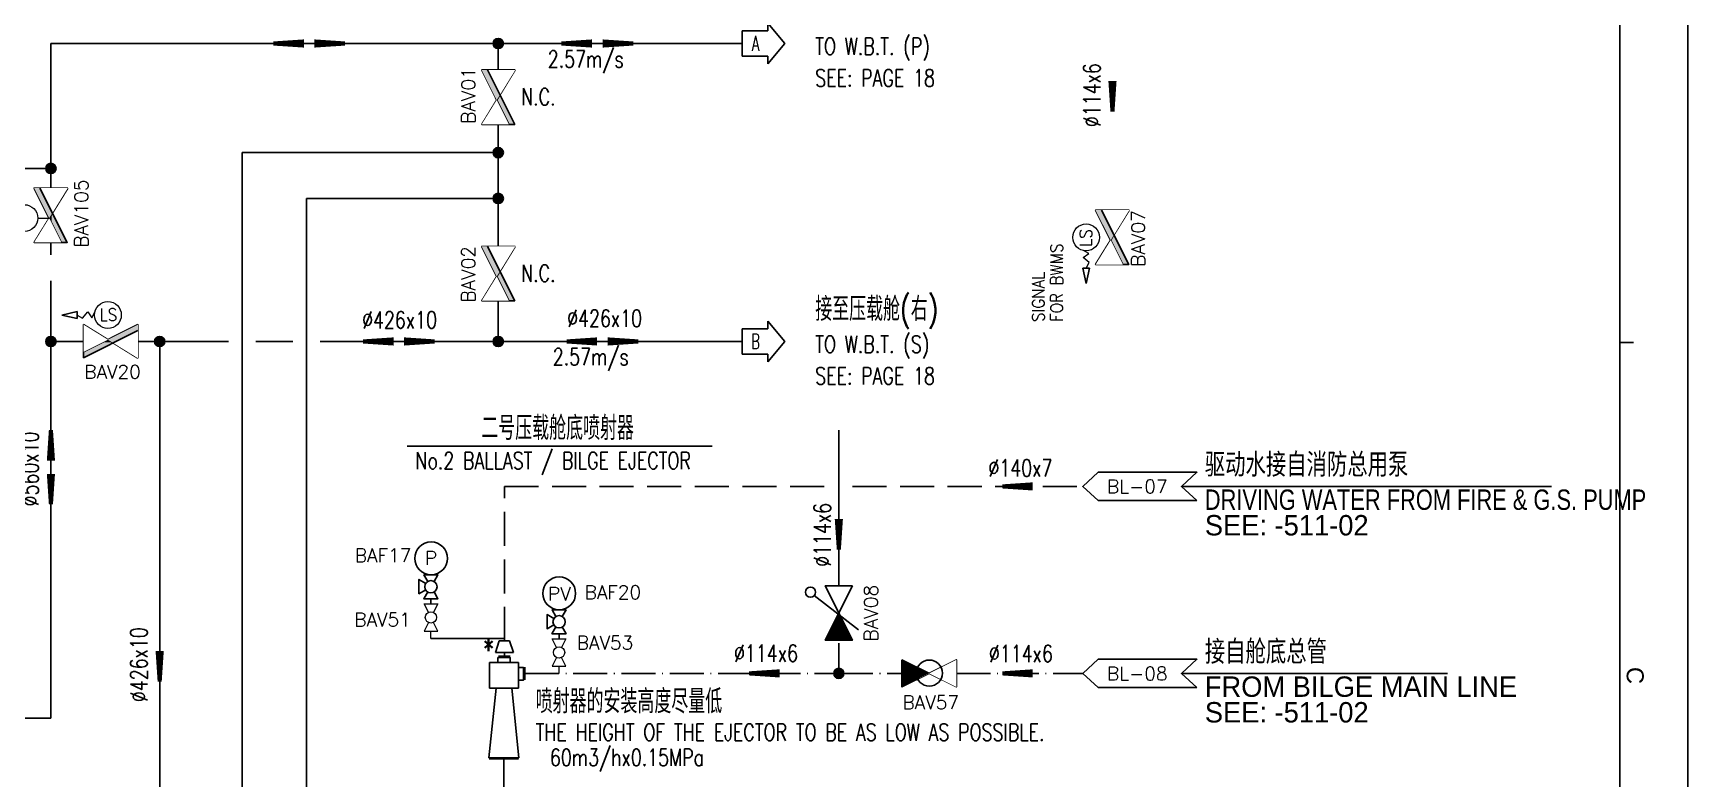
# Model space of a CAD drawing. Header units: inches. Extents: x 10682 to 13289, y -2771 to -1885.
# Drawn here: x 11032.3 to 11275.7, y -2158.8 to -2049.1 of the extents above; entities that cross this region are included whole.
import ezdxf
from ezdxf.enums import TextEntityAlignment as Align

# ---------------------------------------------------------------- set-up
doc = ezdxf.new("R2010")
doc.units = ezdxf.units.IN
doc.header["$MEASUREMENT"] = 0
doc.set_wipeout_variables(frame=1)
doc.linetypes.add('CENTER3', pattern=[0.71, 0.5, -0.1, 0.01, -0.1])
doc.linetypes.add('DASHED2', pattern=[0.35, 0.25, -0.1])
for name, color, linetype, lineweight in [('40', 7, 'Continuous', 0), ('Pipe_Y', 170, 'Continuous', 15), ('细线', 7, 'Continuous', 20)]:
    doc.layers.add(name, color=color, linetype=linetype, lineweight=lineweight)
for name, color, linetype in [('ARROW', 7, 'Continuous'), ('PIPE', 7, 'Continuous'), ('text', 2, 'Continuous')]:
    doc.layers.add(name, color=color, linetype=linetype)
doc.styles.add('CHINESE', font='SHORT.shx', dxfattribs={"bigfont": 'HZDXF.shx'})
doc.styles.add('HZDX', font='romans.shx', dxfattribs={"width": 0.9, "bigfont": 'HZDX.SHX'})
doc.styles.add('ROMANS', font='ROMANS')
doc.styles.get("Standard").update_dxf_attribs({"font": 'arial.ttf'})

# ---------------------------------------------------------------- blocks, each defined once
blk = doc.blocks.new('V027')
at = {"color": 7, "linetype": 'Continuous'}
blk.add_lwpolyline([(8, -2.51), (8, 2.43), (0, -1.57), (0, 2.43)], close=True, dxfattribs=at)
at = {"color": 2, "linetype": 'Continuous', "style": 'ROMANS', "flags": 1}
for tag in ['NAMEPLATE', 'STANDARD', 'DIAMETER', 'REMARKS', 'MATERIAL', 'WEIGHT', 'NAME', 'SIZE']:
    blk.add_attdef(tag, text='', height=2, dxfattribs=at).set_placement((3.9, 4.41), align=Align.MIDDLE)
at = {"color": 2, "linetype": 'Continuous', "style": 'ROMANS'}
blk.add_attdef('MARK', text='', height=2, dxfattribs=at).set_placement((3.9, 4.41), align=Align.MIDDLE)
at = {"color": 7, "linetype": 'Continuous'}
blk.add_wipeout([(8, -2.51), (8, 2.43), (0, -1.57), (0, 2.43)], dxfattribs=at)
h = blk.add_hatch(color=256)
h.paths.add_polyline_path([(0, -1.57), (3.58, 0.22), (4.35, -0.26), (0, -2.43)])
h.paths.add_polyline_path([(3.58, 0.22), (8, 2.43), (8, 1.57), (4.35, -0.26)])
blk.add_lwpolyline([(8, 1.57), (0, -2.43), (0, -1.57)], dxfattribs=at)
blk = doc.blocks.new('V012')
at = {"color": 7, "linetype": 'Continuous'}
blk.add_lwpolyline([(8.01, -2), (0, 2), (0, -2), (8.01, 2)], close=True, dxfattribs=at)
at = {"color": 8, "linetype": 'Continuous', "style": 'ROMANS', "flags": 1}
for tag in ['NAMEPLATE', 'STANDARD', 'DIAMETER', 'REMARKS', 'MATERIAL', 'WEIGHT', 'NAME', 'SIZE']:
    blk.add_attdef(tag, text='', height=2, dxfattribs=at).set_placement((3.78, 4.27), align=Align.MIDDLE)
at = {"color": 8, "linetype": 'Continuous', "style": 'ROMANS'}
blk.add_attdef('MARK', text='', height=2, dxfattribs=at).set_placement((3.78, 4.27), align=Align.MIDDLE)
at = {"color": 7, "linetype": 'Continuous'}
blk.add_wipeout([(8.01, -2), (0, 2), (0, -2), (8.01, 2)], dxfattribs=at)
blk.add_lwpolyline([(4.03, 0, 0, 4, 0), (8.02, 0, 4, 4, 0)], format="xyseb", dxfattribs=at)
blk.add_circle((3.99, -0.04), 1.92, dxfattribs=at)
blk = doc.blocks.new('V993')
at = {"layer": '40', "linetype": 'Continuous', "lineweight": 0}
for p, q in [((1.25, 0.37), (0, 1)), ((0, 1), (0, -1)), ((2.75, 0.37), (4, 1)), ((4, 1), (4, -1)), ((0, -1), (1.25, -0.37)), ((4, -1), (2.75, -0.37))]:
    blk.add_line(p, q, dxfattribs=at)
blk.add_arc((2, 0), 0.833, 0.024, 0.0235, dxfattribs=at)
at = {"color": 2, "style": 'ROMANS', "flags": 1}
for tag in ['LOCK_REASON', 'PIPEPOSITION', 'SYSTEMCODE', 'PAINT_SPEC', 'NAMEPLATE', 'VALVETYPE', 'LOCK_STAT', 'PRESSURE', 'OP_PRESS', 'STANDARD', 'DE_PRESS', 'DE_LTEMP', 'DIAMETER', 'REMARKS', 'OP_TEMP', 'MATERIAL', 'VALVEBP', 'DE_TEMP', 'VALVEAP', 'WEIGHT', 'NAME', 'DATE', 'SIZE']:
    blk.add_attdef(tag, text='', height=2, dxfattribs=at).set_placement((1.68, 2.42, 0), align=Align.MIDDLE)
at = {"color": 2, "style": 'ROMANS'}
blk.add_attdef('MARK', text='', height=2, dxfattribs=at).set_placement((1.68, 2.42, 0), align=Align.MIDDLE)
blk = doc.blocks.new('F006')
at = {"color": 7, "linetype": 'Continuous'}
for points in [[(-0.46, 3.29), (-1.04, 4.26), (1.02, 4.26), (0.46, 3.3)], [(0.77, 2.07), (1.77, 1.48), (1.77, 3.58), (0.77, 2.98)], [(-0.46, 1.75), (-1.04, 0.76), (1.06, 0.76), (0.46, 1.75)], [(0, 0.76), (0, 0)]]:
    blk.add_lwpolyline(points, dxfattribs=at)
for centre, radius in [((-0.03, 6.69), 2.41), ((0, 2.52), 0.9)]:
    blk.add_circle(centre, radius, dxfattribs=at)
at = {"color": 2, "linetype": 'Continuous', "style": 'ROMANS', "flags": 1}
for tag in ['NAMEPLATE', 'STANDARD', 'DIAMETER', 'REMARKS', 'MATERIAL', 'WEIGHT', 'NAME', 'SIZE']:
    blk.add_attdef(tag, text='', height=2, dxfattribs=at).set_placement((-0.03, 11.1), align=Align.MIDDLE)
at = {"color": 2, "linetype": 'Continuous', "style": 'ROMANS'}
for tag, p in [('MARK', (-0.03, 11.1)), ('SN', (-0.03, 6.69))]:
    blk.add_attdef(tag, text='', height=2, dxfattribs=at).set_placement(p, align=Align.MIDDLE)
blk = doc.blocks.new('E000')
blk.add_lwpolyline([(-2.27, -2.08), (0, 0), (-2.27, 2.08), (12.25, 2.08), (14.53, 0), (12.25, -2.08)], close=True)
at = {"color": 2, "style": 'ROMANS', "flags": 1}
for tag, p in [('NOMDIA', (32.69, 2.18)), ('NUMBER', (36.25, -0.69)), ('CAPACITY', (36.52, -3.69))]:
    blk.add_attdef(tag, text='', height=2, rotation=359.3452, dxfattribs=at).set_placement(p, align=Align.CENTER)
at = {"color": 2, "linetype": 'Continuous', "style": 'ROMANS'}
blk.add_attdef('MARK', text='', height=2, dxfattribs=at).set_placement((6.5, -0.01), align=Align.MIDDLE)
at = {"layer": 'text', "style": 'HZDX', "width": 0.9}
blk.add_attdef('CONNC', (15.25, 1.42), '', height=3.5, dxfattribs=at)
at = {"layer": 'text', "style": 'CHINESE'}
blk.add_attdef('CONNE', (15.25, -3.45), '', height=3, dxfattribs=at)
at = {"layer": 'text', "color": 2, "style": 'CHINESE'}
blk.add_attdef('CONND', (15.25, -7.21), '', height=3, dxfattribs=at)
blk = doc.blocks.new('EJECTOR')
at = {"layer": 'PIPE', "linetype": 'Continuous'}
for points in [[(-1.2, 4.67), (-2.27, 14.94)], [(-2.27, 14.94), (2.13, 14.94)], [(1.07, 4.67), (2.13, 14.94)], [(-2.18, 4.67), (-2.18, 0.91), (2.05, 0.91), (2.05, 4.67), (-2.18, 4.67)], [(2.08, 1.66), (2.81, 1.66), (2.81, 3.49), (2.08, 3.49)], [(-0.97, 0.91), (-0.97, 0.18), (0.86, 0.18), (0.86, 0.91)]]:
    blk.add_lwpolyline(points, dxfattribs=at)
at = {"layer": 'PIPE', "color": 2, "linetype": 'Continuous'}
for points in [[(-2.22, 15.09), (2.07, 15.09)], [(3.02, 1.59), (3.02, 3.44)], [(-0.85, 0), (0.85, 0)]]:
    blk.add_lwpolyline(points, dxfattribs=at)
blk = doc.blocks.new('zw$39D5')
at = {"color": 200}
for p, q in [((3.81, 5.95), (6.31, 2.98)), ((3.81, 4.85), (3.81, 5.95)), ((0, 4.85), (0, 1.1)), ((0, 4.85), (3.81, 4.85)), ((3.81, 0), (6.31, 2.98)), ((0, 1.1), (3.81, 1.1)), ((3.81, 1.1), (3.81, 0))]:
    blk.add_line(p, q, dxfattribs=at)
blk = doc.blocks.new('REDUCTER')
for p, q in [((0, 0.91), (2.04, 1.59)), ((0, 0.91), (0, -0.91)), ((2.04, -1.59), (2.04, 1.59)), ((2.04, 1.59), (2.04, -1.59)), ((0, -0.91), (2.04, -1.59))]:
    blk.add_line(p, q)
blk = doc.blocks.new('A2')
for p, q in [((594, 0), (594, 420)), ((584, 210), (586, 210))]:
    blk.add_line(p, q)
at = {"color": 5}
blk.add_line((584, 10), (584, 410), dxfattribs=at)
blk.add_text('C', height=2.5, rotation=270).set_placement((585, 162.28))
blk = doc.blocks.new('A3图框')
at = {"ltscale": 5}
blk.add_lwpolyline([(-562.29, -4946.17), (31.71, -4946.17), (31.71, -5366.17), (-562.29, -5366.17)], close=True, dxfattribs=at)
at = {"color": 2}
blk.add_blockref('A2', (-562.29, -5366.17), dxfattribs=at)
blk.add_blockref('A2', (-562.29, -5366.17), dxfattribs=at)
blk = doc.blocks.new('V024')
at = {"color": 7, "linetype": 'Continuous'}
blk.add_circle((0.93, 4.16), 0.75, dxfattribs=at)
blk.add_wipeout([(0, -2), (0, 2), (8, -2), (8, 2)], dxfattribs=at)
blk.add_lwpolyline([(1.44, 3.61), (6.49, -2.88)], dxfattribs=at)
blk.add_lwpolyline([(0, -2), (0, 2), (8, -2), (8, 2)], close=True, dxfattribs=at)
blk.add_lwpolyline([(8, 0, 4, 0, 0), (4, 0, 0, 0, 0)], format="xyseb", dxfattribs=at)
at = {"color": 2, "linetype": 'Continuous', "style": 'ROMANS', "flags": 1}
for tag in ['NAMEPLATE', 'STANDARD', 'DIAMETER', 'REMARKS', 'MATERIAL', 'WEIGHT', 'NAME', 'SIZE']:
    blk.add_attdef(tag, text='', height=2, dxfattribs=at).set_placement((4.52, 4), align=Align.MIDDLE)
at = {"color": 2, "linetype": 'Continuous', "style": 'ROMANS'}
blk.add_attdef('MARK', text='', height=2, dxfattribs=at).set_placement((4.52, 4), align=Align.MIDDLE)

msp = doc.modelspace()

# ---------------------------------------------------------------- hatches: boundary and pattern name
h = msp.add_hatch(color=256)
edge = h.paths.add_edge_path()
edge.add_ellipse((11100.74, -2050.66), major_axis=(0.75, 0), ratio=1, start_angle=0, end_angle=360)
h = msp.add_hatch(color=256)
edge = h.paths.add_edge_path()
edge.add_ellipse((11100.74, -2066.71), major_axis=(0.75, 0), ratio=1, start_angle=0, end_angle=360)
h = msp.add_hatch(color=256)
edge = h.paths.add_edge_path()
edge.add_ellipse((11034.97, -2069.03), major_axis=(0.75, 0), ratio=1, start_angle=0, end_angle=360)
h = msp.add_hatch(color=256)
edge = h.paths.add_edge_path()
edge.add_ellipse((11100.74, -2073.44), major_axis=(0.75, 0), ratio=1, start_angle=0, end_angle=360)
h = msp.add_hatch(color=256)
edge = h.paths.add_edge_path()
edge.add_ellipse((11034.97, -2094.48), major_axis=(0.75, 0), ratio=1, start_angle=0, end_angle=360)
h = msp.add_hatch(color=256)
edge = h.paths.add_edge_path()
edge.add_ellipse((11050.96, -2094.48), major_axis=(0.75, 0), ratio=1, start_angle=0, end_angle=360)
h = msp.add_hatch(color=256)
edge = h.paths.add_edge_path()
edge.add_ellipse((11100.74, -2094.48), major_axis=(0.75, 0), ratio=1, start_angle=0, end_angle=360)
h = msp.add_hatch(color=256)
edge = h.paths.add_edge_path()
edge.add_ellipse((11150.82, -2143.3), major_axis=(0.75, 0), ratio=1, start_angle=0, end_angle=360)

# ---------------------------------------------------------------- linework, layer by layer
at = {"color": 3}
for p, q in [((11034.97, -2149.88), (11034.97, -2050.66)), ((11100.74, -2054.55), (11100.74, -2050.66)), ((11100.74, -2054.55), (11100.74, -2054.11)), ((11100.74, -2080.5), (11100.74, -2062.55)), ((11063.08, -2066.71), (11063.08, -2260.99)), ((11063.08, -2066.71), (11100.74, -2066.71)), ((11021.91, -2069.03), (11034.97, -2069.03)), ((11072.55, -2269.5), (11072.55, -2073.44)), ((11072.55, -2073.44), (11100.74, -2073.44)), ((11150.82, -2130.42), (11150.82, -2107.52)), ((11150.82, -2143.3), (11150.82, -2138.86)), ((10978.64, -2149.88), (11034.97, -2149.88)), ((11101.57, -2155.88), (11101.57, -2162.5))]:
    msp.add_line(p, q, dxfattribs=at)
msp.add_line((11087.36, -2109.88), (11132.2, -2109.88))
at = {"color": 3, "linetype": 'DASHED2', "ltscale": 20}
msp.add_line((11152.82, -2115.8), (11186.67, -2115.8), dxfattribs=at)
at = {"color": 3}
for points in [[(11034.97, -2050.66), (11136.59, -2050.66)], [(11034.97, -2094.48), (11061.08, -2094.48)], [(11050.96, -2186.24), (11050.96, -2094.48)], [(11065.08, -2094.48), (11070.55, -2094.48)], [(11074.55, -2094.48), (11136.59, -2094.48)]]:
    msp.add_lwpolyline(points, dxfattribs=at)
for points in [[(11072.16, -2050.66, 0, 0, 0), (11072.16, -2050.66, 1.2, 0.6, 0), (11067.66, -2050.66, 0, 0, 0), (11067.66, -2050.66, 0, 0, 0)], [(11073.72, -2050.66, 0, 0, 0), (11073.72, -2050.66, 1.2, 0.6, 0), (11078.22, -2050.66, 0, 0, 0), (11078.22, -2050.66, 0, 0, 0)], [(11114.54, -2050.66, 0, 0, 0), (11114.54, -2050.66, 1.2, 0.6, 0), (11110.04, -2050.66, 0, 0, 0), (11110.04, -2050.66, 0, 0, 0)], [(11116.11, -2050.66, 0, 0, 0), (11116.11, -2050.66, 1.2, 0.6, 0), (11120.61, -2050.66, 0, 0, 0), (11120.61, -2050.66, 0, 0, 0)], [(11191.05, -2056.17, 0, 0, 0), (11191.05, -2056.17, 1.2, 0.6, 0), (11191.05, -2060.67, 0, 0, 0), (11191.05, -2060.67, 0, 0, 0)], [(11085.34, -2094.48, 0, 0, 0), (11085.34, -2094.48, 1.2, 0.6, 0), (11080.84, -2094.48, 0, 0, 0), (11080.84, -2094.48, 0, 0, 0)], [(11086.9, -2094.48, 0, 0, 0), (11086.9, -2094.48, 1.2, 0.6, 0), (11091.4, -2094.48, 0, 0, 0), (11091.4, -2094.48, 0, 0, 0)], [(11115.28, -2094.48, 0, 0, 0), (11115.28, -2094.48, 1.2, 0.6, 0), (11110.78, -2094.48, 0, 0, 0), (11110.78, -2094.48, 0, 0, 0)], [(11116.85, -2094.48, 0, 0, 0), (11116.85, -2094.48, 1.2, 0.6, 0), (11121.35, -2094.48, 0, 0, 0), (11121.35, -2094.48, 0, 0, 0)], [(11034.97, -2112, 0, 0, 0), (11034.97, -2112, 1.2, 0.6, 0), (11034.97, -2107.5, 0, 0, 0), (11034.97, -2107.5, 0, 0, 0)], [(11034.97, -2113.96, 0, 0, 0), (11034.97, -2113.96, 1.2, 0.6, 0), (11034.97, -2118.46, 0, 0, 0), (11034.97, -2118.46, 0, 0, 0)], [(11179.34, -2115.8, 0, 0, 0), (11179.34, -2115.8, 1.2, 0.6, 0), (11174.84, -2115.8, 0, 0, 0), (11174.84, -2115.8, 0, 0, 0)], [(11150.82, -2120.59, 0, 0, 0), (11150.82, -2120.59, 1.2, 0.6, 0), (11150.82, -2125.09, 0, 0, 0), (11150.82, -2125.09, 0, 0, 0)], [(11050.96, -2140.01, 0, 0, 0), (11050.96, -2140.01, 1.2, 0.6, 0), (11050.96, -2144.51, 0, 0, 0), (11050.96, -2144.51, 0, 0, 0)], [(11142.1, -2143.3, 0, 0, 0), (11142.1, -2143.3, 1.2, 0.6, 0), (11137.6, -2143.3, 0, 0, 0), (11137.6, -2143.3, 0, 0, 0)], [(11179.34, -2143.3, 0, 0, 0), (11179.34, -2143.3, 1.2, 0.6, 0), (11174.84, -2143.3, 0, 0, 0), (11174.84, -2143.3, 0, 0, 0)]]:
    msp.add_lwpolyline(points, format="xyseb", dxfattribs=at)
at = {"color": 3, "linetype": 'DASHED2', "ltscale": 20}
msp.add_lwpolyline([(11101.65, -2138.53), (11101.65, -2115.8), (11148.82, -2115.8)], dxfattribs=at)
for points in [[(11255.58, -2115.8), (11201.2, -2115.8)], [(11240.3, -2143.3), (11201.2, -2143.3)]]:
    msp.add_lwpolyline(points)
for centre in [(11100.74, -2050.66), (11100.74, -2066.71), (11034.97, -2069.03), (11100.74, -2073.44), (11034.97, -2094.48), (11050.96, -2094.48), (11100.74, -2094.48), (11150.82, -2143.3)]:
    msp.add_circle(centre, 0.75)
at = {"layer": 'ARROW'}
for p, q in [((11187.18, -2085.97), (11186.68, -2083.7)), ((11036.55, -2090.59), (11038.82, -2090.09))]:
    msp.add_line(p, q, dxfattribs=at)
at = {"layer": 'PIPE'}
msp.add_line((11090.84, -2138.15), (11101.65, -2138.15), dxfattribs=at)
at = {"layer": 'PIPE', "color": 3, "linetype": 'CENTER3', "ltscale": 10}
for p, q in [((11101.65, -2140.79), (11101.65, -2140.25)), ((11104.66, -2143.3), (11150.82, -2143.3)), ((11150.82, -2143.3), (11160.1, -2143.3)), ((11168.11, -2143.3), (11186.67, -2143.3))]:
    msp.add_line(p, q, dxfattribs=at)
at = {"layer": '细线'}
for points in [[(11090.84, -2138.15), (11090.84, -2137.07)], [(11109.68, -2143.3), (11109.68, -2142.22)]]:
    msp.add_lwpolyline(points, dxfattribs=at)

# ---------------------------------------------------------------- block references
for p in [(11136.59, -2053.64), (11136.59, -2097.46)]:
    msp.add_blockref('zw$39D5', p)
at = {"color": 2}
ref = msp.add_blockref('E000', (11201.2, -2115.8), dxfattribs=dict(at, xscale=-1))
ref.add_attrib('MARK', 'BL-07', dxfattribs={"color": 2, "linetype": 'Continuous', "height": 2, "style": 'ROMANS'}).set_placement((11194.7, -2115.81), align=Align.MIDDLE)
ref.add_attrib('CONNC', '驱动水接自消防总用泵', (11204.63, -2114.38), dxfattribs={"layer": 'text', "height": 3.5, "style": 'HZDX', "width": 0.9})
ref.add_attrib('CONNE', 'DRIVING WATER FROM FIRE & G.S. PUMP', (11204.63, -2119.25), dxfattribs={"layer": 'text', "height": 3, "style": 'CHINESE', "width": 0.8})
ref.add_attrib('CONND', 'SEE: -511-02', (11204.63, -2123.01), dxfattribs={"layer": 'text', "color": 2, "height": 3, "style": 'CHINESE'})
at = {"xscale": 0.8333333333333299, "yscale": 0.8333333333333299, "zscale": 0.8333333333333299, "rotation": 270}
msp.add_blockref('REDUCTER', (11101.65, -2138.53), dxfattribs=at)
at = {"color": 2}
ref = msp.add_blockref('E000', (11201.2, -2143.3), dxfattribs=dict(at, xscale=-1))
ref.add_attrib('MARK', 'BL-08', dxfattribs={"color": 2, "linetype": 'Continuous', "height": 2, "style": 'ROMANS'}).set_placement((11194.7, -2143.32), align=Align.MIDDLE)
ref.add_attrib('CONNC', '接自舱底总管', (11204.63, -2141.89), dxfattribs={"layer": 'text', "height": 3.5, "style": 'HZDX', "width": 0.9})
ref.add_attrib('CONNE', 'FROM BILGE MAIN LINE', (11204.63, -2146.75), dxfattribs={"layer": 'text', "height": 3, "style": 'CHINESE'})
ref.add_attrib('CONND', 'SEE: -511-02', (11204.63, -2150.52), dxfattribs={"layer": 'text', "color": 2, "height": 3, "style": 'CHINESE'})
at = {"xscale": -1, "rotation": 180}
msp.add_blockref('EJECTOR', (11101.65, -2140.79), dxfattribs=at)
at = {"layer": 'PIPE'}
ref = msp.add_blockref('F006', (11090.84, -2133.07), dxfattribs=dict(at, xscale=-1))
ref.add_attrib('SN', 'P', dxfattribs={"layer": '0', "color": 2, "linetype": 'Continuous', "height": 2, "style": 'ROMANS'}).set_placement((11090.87, -2126.34), align=Align.MIDDLE)
ref.add_attrib('MARK', 'BAF17', dxfattribs={"layer": '0', "color": 2, "linetype": 'Continuous', "height": 2, "style": 'ROMANS'}).set_placement((11083.8, -2125.94), align=Align.MIDDLE)
ref = msp.add_blockref('F006', (11109.68, -2138.22), dxfattribs=dict(at, xscale=-1))
ref.add_attrib('SN', 'PV', dxfattribs={"layer": '0', "color": 2, "linetype": 'Continuous', "height": 2, "style": 'ROMANS'}).set_placement((11109.71, -2131.6), align=Align.MIDDLE)
ref.add_attrib('MARK', 'BAF20', dxfattribs={"layer": '0', "color": 2, "linetype": 'Continuous', "height": 2, "style": 'ROMANS'}).set_placement((11117.59, -2131.36), align=Align.MIDDLE)
at = {"layer": '细线'}
ref = msp.add_blockref('V993', (11090.84, -2137.07), dxfattribs=dict(at, rotation=90))
ref.add_attrib('MARK', 'BAV51', dxfattribs={"layer": '0', "color": 2, "height": 2, "style": 'ROMANS'}).set_placement((11083.72, -2135.38, 0), align=Align.MIDDLE)
ref = msp.add_blockref('V993', (11109.68, -2142.22), dxfattribs=dict(at, rotation=90))
ref.add_attrib('MARK', 'BAV53', dxfattribs={"layer": '0', "color": 2, "height": 2, "style": 'ROMANS'}).set_placement((11116.44, -2138.79, 0), align=Align.MIDDLE)

# ---------------------------------------------------------------- texts
at = {"color": 2, "linetype": 'Continuous', "style": 'HZDX', "width": 0.65}
for s, p in [('A', (11138.56, -2051.75)), ('B', (11138.56, -2095.57))]:
    msp.add_text(s, height=2.2, dxfattribs=at).set_placement(p, align=Align.CENTER)
at = {"color": 2, "linetype": 'Continuous', "style": 'HZDX', "width": 0.75}
for s, p in [('接至压载舱(右)', (11147.35, -2089.71)), ('二号压载舱底喷射器', (11098.25, -2107.22)), ('*', (11098.43, -2139.8)), ('喷射器的安装高度尽量低', (11106.24, -2147.42))]:
    msp.add_text(s, height=3.5, dxfattribs=at).set_placement(p, align=Align.MIDDLE_LEFT)
at = {"layer": 'PIPE', "color": 2, "style": 'HZDX', "width": 0.75}
for s, p in [('TO W.B.T. (P)', (11147.35, -2051.07)), ('SEE: PAGE 18', (11147.35, -2055.73)), ('TO W.B.T. (S)', (11147.35, -2094.89)), ('SEE: PAGE 18', (11147.35, -2099.55)), ('No.2 BALLAST / BILGE EJECTOR', (11088.57, -2112.01)), ('THE HEIGHT OF THE EJECTOR TO BE AS LOW AS POSSIBLE.', (11106.24, -2151.95))]:
    msp.add_text(s, height=2.5, dxfattribs=at).set_placement(p, align=Align.MIDDLE_LEFT)
for s, p in [('2.57m/s', (11108.02, -2054.2)), ('N.C.', (11104.11, -2059.75)), ('N.C.', (11104.11, -2085.7)), ('2.57m/s', (11108.76, -2097.98))]:
    msp.add_text(s, height=2.5, dxfattribs=at).set_placement(p)
at = {"layer": 'text', "color": 2, "style": 'HZDX', "width": 0.75}
for s, p in [('%%C114x6', (11189.28, -2058.26)), ('%%C560x10', (11033.16, -2113.23)), ('%%C114x6', (11149.65, -2122.93)), ('%%C426x10', (11049.15, -2142.02))]:
    msp.add_text(s, height=2.5, rotation=90, dxfattribs=at).set_placement(p, align=Align.CENTER)
for s, p in [('%%C426x10', (11116.38, -2092.33)), ('%%C426x10', (11086.23, -2092.56)), ('%%C140x7', (11177.51, -2114.34)), ('%%C114x6', (11140.11, -2141.58)), ('%%C114x6', (11177.59, -2141.63))]:
    msp.add_text(s, height=2.5, dxfattribs=at).set_placement(p, align=Align.CENTER)
at = {"layer": 'text', "style": 'HZDX', "width": 0.75}
msp.add_text('60m3/hx0.15MPa', height=2.5, dxfattribs=at).set_placement((11119.67, -2156.9), align=Align.CENTER)

# ---------------------------------------------------------------- next in the draw order: block references
at = {"color": 3}
ref = msp.add_blockref('V027', (11100.74, -2062.55), dxfattribs=dict(at, rotation=90))
ref.add_attrib('MARK', 'BAV01', dxfattribs={"color": 2, "linetype": 'Continuous', "height": 2, "rotation": 90, "style": 'ROMANS'}).set_placement((11096.34, -2058.3), align=Align.MIDDLE)
at = {"color": 3, "rotation": 90}
msp.add_blockref('V027', (11100.74, -2088.5), dxfattribs=at).add_auto_attribs({'MARK': 'BAV02'})
at = {"color": 3}
ref = msp.add_blockref('V012', (11168.11, -2143.3), dxfattribs=dict(at, rotation=180))
ref.add_attrib('MARK', 'BAV57', dxfattribs={"color": 2, "linetype": 'Continuous', "height": 2, "style": 'ROMANS'}).set_placement((11164.33, -2147.57), align=Align.MIDDLE)

# ---------------------------------------------------------------- next in the draw order: linework, layer by layer
msp.add_line((11100.74, -2094.48), (11100.74, -2088.5), dxfattribs=at)

# ---------------------------------------------------------------- next in the draw order: block references
at = {"color": 2}
msp.add_blockref('A3图框', (11243.95, 3061.54), dxfattribs=at)

# ---------------------------------------------------------------- next in the draw order: block references
at = {"color": 3}
ref = msp.add_blockref('V027', (11034.93, -2079.92), dxfattribs=dict(at, rotation=90))
ref.add_attrib('MARK', 'BAV105', dxfattribs={"color": 2, "linetype": 'Continuous', "height": 2, "rotation": 90, "style": 'ROMANS'}).set_placement((11039.43, -2075.67), align=Align.MIDDLE)
ref = msp.add_blockref('V027', (11191.01, -2083.17), dxfattribs=dict(at, rotation=90.0000000000002))
ref.add_attrib('MARK', 'BAV07', dxfattribs={"color": 2, "linetype": 'Continuous', "height": 2, "rotation": 90, "style": 'ROMANS'}).set_placement((11194.83, -2079.34), align=Align.MIDDLE)
ref = msp.add_blockref('V027', (11039.77, -2094.44), dxfattribs=at)
ref.add_attrib('MARK', 'BAV20', dxfattribs={"color": 2, "linetype": 'Continuous', "height": 2, "style": 'ROMANS'}).set_placement((11044.02, -2098.95), align=Align.MIDDLE)
ref = msp.add_blockref('V024', (11150.82, -2130.42), dxfattribs=dict(xscale=-1, rotation=89.99999999999997))
ref.add_attrib('MARK', 'BAV08', dxfattribs={"color": 2, "linetype": 'Continuous', "height": 2, "rotation": 90, "style": 'ROMANS'}).set_placement((11155.53, -2134.44), align=Align.MIDDLE)

# ---------------------------------------------------------------- next in the draw order: wipeouts: each hides what was drawn before it
at = {"color": 7}
msp.add_wipeout([(11033.64, -2081.75), (11036.29, -2081.75), (11037.42, -2085.54), (11032.51, -2085.54)], dxfattribs=at)

# ---------------------------------------------------------------- next in the draw order: linework, layer by layer
at = {"layer": 'ARROW'}
for p, q in [((11186.68, -2083.7), (11187.68, -2083.7)), ((11187.68, -2083.7), (11187.18, -2085.97)), ((11038.82, -2091.09), (11036.55, -2090.59)), ((11038.82, -2090.09), (11038.82, -2091.09))]:
    msp.add_line(p, q, dxfattribs=at)
at = {"layer": 'Pipe_Y', "color": 0}
for p, q in [((11033.04, -2076.34), (11034.7, -2076.34)), ((11186.73, -2082.14), (11187.6, -2081.55)), ((11187.64, -2082.89), (11186.73, -2082.14)), ((11187.6, -2081.55), (11186.78, -2081.1)), ((11187.18, -2083.7), (11187.64, -2082.89)), ((11038.82, -2090.59), (11039.63, -2091.05)), ((11039.63, -2091.05), (11040.38, -2090.14)), ((11040.38, -2090.14), (11040.97, -2091.01)), ((11040.97, -2091.01), (11041.42, -2090.19))]:
    msp.add_line(p, q, dxfattribs=at)
for centre in [(11031.07, -2076.34), (11187.18, -2079.17), (11043.35, -2090.59)]:
    msp.add_circle(centre, 1.97, dxfattribs=at)

# ---------------------------------------------------------------- next in the draw order: texts
at = {"layer": 'text', "color": 2, "insert": (11187.13, -2079.25), "char_height": 1.8, "width": 2.1912, "attachment_point": 5, "rotation": 90, "line_spacing_factor": 0.9, "style": 'HZDX'}
msp.add_mtext('\\pxqc;LS', dxfattribs=at)
at = {"layer": 'text', "color": 2, "insert": (11043.43, -2090.54), "char_height": 1.8, "width": 2.1912, "attachment_point": 5, "line_spacing_factor": 0.9, "style": 'HZDX'}
msp.add_mtext('\\pxqc;LS', dxfattribs=at)

# ---------------------------------------------------------------- next in the draw order: texts
at = {"layer": 'text', "color": 2, "insert": (11181.49, -2085.82), "char_height": 1.8, "attachment_point": 5, "rotation": 90, "line_spacing_factor": 0.9, "style": 'HZDX', "bg_fill": 2}
msp.add_mtext('\\pxql;SIGNAL\\PFOR BWMS', dxfattribs=at)

doc.saveas('drawing.dxf')
